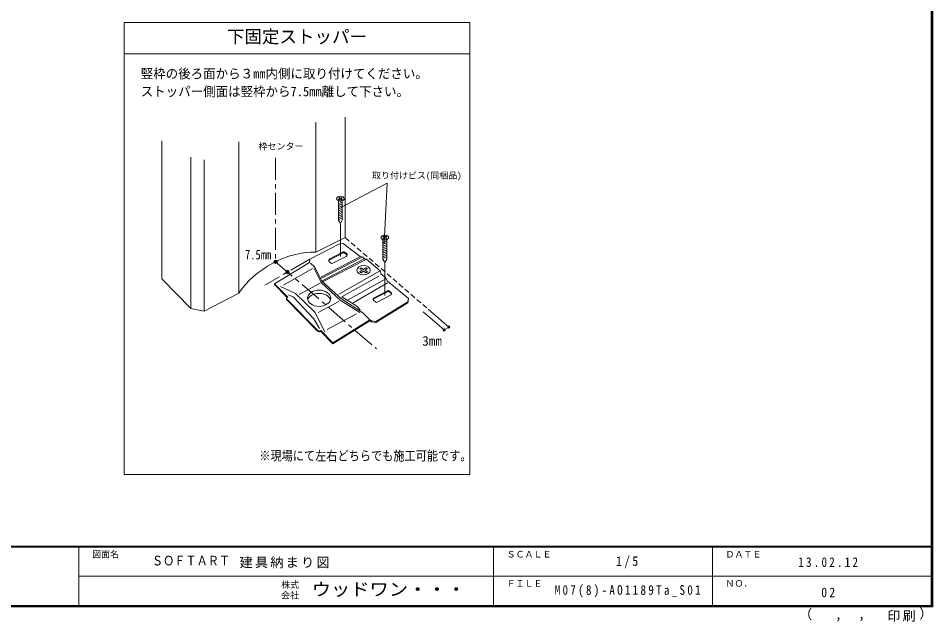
# Model space of a CAD drawing. Units: millimetres, scale not verified. Extents: x -973 to 977, y -718 to 696.
# Drawn here: x -68 to 977, y -718 to -28 of the extents above; entities that cross this region are included whole.
import ezdxf
from ezdxf.enums import TextEntityAlignment as Align

# ---------------------------------------------------------------- set-up
doc = ezdxf.new("R2010")
doc.units = ezdxf.units.MM
doc.header["$LTSCALE"] = 5
doc.header["$PDMODE"] = 32
doc.header["$PDSIZE"] = 2.5
doc.linetypes.add('CHAIN1', pattern=[8, 5, -1, 1, -1])
doc.linetypes.add('DASHED1', pattern=[1.8, 1.2, -0.6])
doc.layers.add('0-C_ハッチ', color=7, linetype='Continuous', lineweight=9)
doc.layers.add('F-1_枠', color=6, linetype='Continuous', lineweight=9)
doc.layers.add('F-0_補助線', color=7, linetype='Continuous')
doc.layers.add('F-A_文字', color=7, linetype='Continuous')
doc.styles.add('HGP明朝B', font='')
doc.styles.add('ＭＳ ゴシック', font='')
doc.styles.get('HGP明朝B').set_extended_font_data('HGP明朝B')
doc.styles.get('ＭＳ ゴシック').set_extended_font_data('MS Gothic')

msp = doc.modelspace()

# ---------------------------------------------------------------- hatches: boundary and pattern name
at = {"layer": '0-C_ハッチ'}
for points in [[(228.282, -306.616, 1), (224.282, -306.616, 1)], [(241.877, -318.352, 1), (237.877, -318.352, 1)]]:
    msp.add_hatch(color=256, dxfattribs=at).paths.add_polyline_path(points)

# ---------------------------------------------------------------- linework, layer by layer
at = {"layer": '0-C_ハッチ', "color": 3}
for p, q in [((53.275, -549.667), (53.275, -33.15)), ((53.275, -33.15), (448.075, -33.15)), ((448.075, -549.667), (448.075, -33.15)), ((448.075, -69.15), (53.275, -69.15)), ((448.075, -549.667), (53.275, -549.667))]:
    msp.add_line(p, q, dxfattribs=at)
at = {"layer": '0-C_ハッチ', "color": 2}
for p, q in [((305.795, -279.065), (305.795, -141.482)), ((272.219, -147.102), (272.219, -295.536)), ((96.245, -168.469), (96.245, -326.109)), ((184.14, -169.632), (184.14, -342.512)), ((129.422, -187.094), (129.422, -359.974)), ((144.559, -190.005), (144.559, -362.885)), ((305.795, -279.065), (272.219, -295.536)), ((184.14, -342.512), (144.559, -362.885))]:
    msp.add_line(p, q, dxfattribs=at)
at = {"layer": '0-C_ハッチ', "color": 4, "linetype": 'CHAIN1'}
for p, q in [((226.282, -187.866), (226.282, -306.616)), ((265.288, -303.68), (214.079, -333.246)), ((226.282, -306.616), (341.609, -406.169))]:
    msp.add_line(p, q, dxfattribs=at)
at = {"layer": '0-C_ハッチ', "color": 4}
for p, q in [((300.807, -244.494), (353.438, -216.661)), ((350.219, -285.543), (353.438, -216.661)), ((226.282, -306.616), (239.877, -318.352)), ((418.647, -384.521), (394.811, -363.945)), ((424.096, -381.185), (400.509, -360.825)), ((418.647, -384.521), (424.096, -381.185))]:
    msp.add_line(p, q, dxfattribs=at)
at = {"layer": '0-C_ハッチ'}
for p, q in [((298.849, -233.063), (298.066, -233.566)), ((298.066, -233.566), (299.457, -234.46)), ((299.457, -234.46), (298.066, -235.354)), ((298.066, -235.354), (298.849, -235.857)), ((298.071, -236.95), (298.071, -259.298)), ((302.408, -238.365), (298.071, -240.444)), ((298.849, -233.063), (300.24, -233.957)), ((300.24, -234.963), (298.849, -235.857)), ((301.631, -233.063), (300.24, -233.957)), ((300.24, -234.963), (301.631, -235.857)), ((302.413, -233.566), (301.022, -234.46)), ((301.022, -234.46), (302.413, -235.354)), ((301.631, -233.063), (302.413, -233.566)), ((302.413, -235.354), (301.631, -235.857)), ((302.408, -236.988), (302.408, -259.298)), ((302.408, -240.393), (298.071, -242.471)), ((302.408, -242.42), (298.071, -244.498)), ((302.408, -244.447), (298.071, -246.526)), ((302.408, -246.474), (298.071, -248.553)), ((302.408, -248.502), (298.071, -250.58)), ((302.408, -250.529), (298.071, -252.607)), ((302.408, -252.556), (298.071, -254.635)), ((302.408, -254.583), (298.071, -256.662)), ((302.408, -256.611), (298.071, -258.689)), ((298.071, -259.298), (300.24, -263.054)), ((302.408, -259.298), (300.24, -263.054)), ((300.24, -300.616), (300.24, -263.829)), ((349.561, -277.44), (348.778, -277.943)), ((348.778, -277.943), (350.169, -278.838)), ((350.169, -278.838), (348.778, -279.732)), ((348.778, -279.732), (349.561, -280.235)), ((348.784, -281.328), (348.784, -303.676)), ((349.561, -277.44), (350.952, -278.335)), ((350.952, -279.341), (349.561, -280.235)), ((352.343, -277.44), (350.952, -278.335)), ((350.952, -279.341), (352.343, -280.235)), ((353.126, -277.943), (351.735, -278.838)), ((351.735, -278.838), (353.126, -279.732)), ((352.343, -277.44), (353.126, -277.943)), ((353.126, -279.732), (352.343, -280.235)), ((353.121, -281.366), (353.121, -303.676)), ((298.605, -286.606), (265.288, -303.68)), ((353.121, -282.743), (348.784, -284.821)), ((353.121, -284.77), (348.784, -286.849)), ((353.121, -286.798), (348.784, -288.876)), ((353.121, -288.825), (348.784, -290.903)), ((353.121, -290.852), (348.784, -292.93)), ((325.007, -301.301), (277.76, -325.847)), ((322.423, -300.902), (277.828, -324.07)), ((303.236, -295.46), (288.029, -303.341)), ((303.236, -296.46), (288.029, -304.341)), ((306.89, -300.525), (291.683, -308.406)), ((303.236, -295.46), (303.236, -296.46)), ((303.647, -295.301), (303.647, -296.301)), ((303.889, -295.253), (303.889, -296.253)), ((304.156, -295.236), (304.156, -296.236)), ((304.448, -295.257), (304.448, -296.257)), ((304.719, -295.316), (304.719, -296.316)), ((305.437, -295.7), (307.251, -297.213)), ((305.437, -295.7), (305.437, -296.7)), ((305.437, -296.7), (307.251, -298.213)), ((353.121, -292.879), (348.784, -294.958)), ((353.121, -294.907), (348.784, -296.985)), ((353.121, -296.934), (348.784, -299.012)), ((353.121, -298.961), (348.784, -301.04)), ((353.121, -300.988), (348.784, -303.067)), ((327.326, -303.338), (279.229, -328.325)), ((329.549, -303.89), (280.63, -329.304)), ((287.12, -304.306), (287.12, -305.306)), ((287.321, -303.955), (287.321, -304.955)), ((289.481, -308.166), (287.668, -306.652)), ((288.029, -303.341), (288.029, -304.341)), ((348.784, -303.676), (350.952, -307.432)), ((353.121, -303.676), (350.952, -307.432)), ((350.952, -344.994), (350.952, -308.207)), ((268.375, -314.483), (235.253, -333.374)), ((298.549, -343.566), (344.832, -317.462)), ((344.21, -322.925), (301.898, -346.789)), ((323.854, -313.552), (322.289, -314.558)), ((322.289, -314.558), (325.071, -316.347)), ((325.071, -316.347), (322.289, -318.135)), ((322.289, -318.135), (323.854, -319.141)), ((323.854, -313.552), (326.636, -315.34)), ((326.636, -317.353), (323.854, -319.141)), ((329.418, -313.552), (326.636, -315.34)), ((326.636, -317.353), (329.418, -319.141)), ((330.984, -314.558), (328.202, -316.347)), ((328.202, -316.347), (330.984, -318.135)), ((329.418, -313.552), (330.984, -314.558)), ((330.984, -318.135), (329.418, -319.141)), ((224.999, -332.736), (239.462, -347.428)), ((276.985, -331.196), (253.138, -344.022)), ((351.972, -325.979), (308.28, -350.486)), ((354.169, -330.671), (314.61, -353.404)), ((353.948, -339.838), (338.741, -347.719)), ((353.948, -340.838), (338.741, -348.719)), ((353.948, -339.838), (353.948, -340.838)), ((354.36, -339.679), (354.36, -340.679)), ((354.602, -339.631), (354.602, -340.631)), ((354.868, -339.613), (354.868, -340.613)), ((355.16, -339.635), (355.16, -340.635)), ((355.431, -339.694), (355.431, -340.694)), ((356.15, -340.078), (357.963, -341.591)), ((356.15, -340.078), (356.15, -341.078)), ((356.15, -341.078), (357.963, -342.591)), ((238.605, -348.514), (238.605, -349.514)), ((238.722, -348.983), (238.722, -349.983)), ((238.881, -349.204), (238.881, -350.204)), ((238.892, -349.215), (273.999, -384.877)), ((238.892, -350.215), (273.999, -385.877)), ((239.081, -347.662), (240.075, -347.051)), ((239.134, -349.461), (239.134, -350.461)), ((298.547, -351.918), (274.7, -364.747)), ((337.833, -348.684), (337.833, -349.684)), ((338.033, -348.333), (338.033, -349.333)), ((340.194, -352.543), (338.38, -351.03)), ((338.741, -347.719), (338.741, -348.719)), ((357.602, -344.902), (342.395, -352.783)), ((282.444, -387.213), (271.349, -364.555)), ((318.457, -366.137), (285.102, -384.081)), ((333.826, -374.136), (291.431, -400.217)), ((333.826, -373.136), (291.432, -399.219)), ((333.826, -373.136), (333.826, -374.136)), ((273.999, -384.877), (273.999, -385.877)), ((274.533, -385.307), (274.533, -386.307)), ((275.061, -385.572), (275.061, -386.572)), ((275.675, -385.736), (275.675, -386.736)), ((276.37, -385.763), (276.37, -386.763)), ((277.003, -385.644), (277.003, -386.644)), ((277.738, -385.309), (291.432, -399.219)), ((277.738, -385.309), (277.738, -386.309)), ((277.738, -386.309), (291.431, -400.217)), ((291.432, -399.219), (291.432, -400.217))]:
    msp.add_line(p, q, dxfattribs=at)
at = {"layer": '0-C_ハッチ', "linetype": 'DASHED1'}
msp.add_line((305.795, -279.065), (400.509, -360.825), dxfattribs=at)
at = {"layer": '0-C_ハッチ'}
for points in [[(298.605, -286.606), (299.425, -286.185), (303.303, -285.674), (322.814, -300.699), (325.914, -301.453), (327.671, -303.158), (329.852, -303.603), (345.482, -317.096), (346.623, -320.71), (351.848, -324.571), (354.169, -328.627), (377.847, -348.476), (377.32, -352.564), (340.761, -374.945), (335.875, -374.221), (333.826, -373.136)], [(265.288, -303.68), (264.926, -307.608), (224.999, -331.736)], [(266.231, -308.378), (270.499, -312.259), (279.108, -328.973), (301.567, -349.148), (325.785, -364.909), (333.826, -373.136)], [(322.548, -364.62), (299.908, -350.579), (278.16, -330.392), (269.897, -313.525)], [(224.999, -332.736), (224.999, -331.736), (240.075, -347.051)], [(231.819, -334.826), (248.942, -342.967), (271.349, -364.555)], [(276.22, -382.983), (270.006, -371.793), (246.658, -347.254), (240.901, -344.505)], [(301.898, -346.789), (319.067, -357.434), (322.824, -361.633)], [(340.761, -375.945), (377.32, -353.564), (377.32, -352.564)], [(377.847, -348.476), (377.847, -349.476), (377.32, -353.564)], [(335.875, -374.221), (335.875, -375.221), (333.826, -374.136)], [(340.761, -374.945), (340.761, -375.945), (335.875, -375.221)]]:
    msp.add_lwpolyline(points, dxfattribs=at)
at = {"layer": '0-C_ハッチ', "color": 2}
msp.add_lwpolyline([(144.559, -362.885), (129.422, -359.974), (96.245, -326.109)], dxfattribs=at)
at = {"layer": '0-C_ハッチ'}
for centre in [(226.282, -306.616), (239.877, -318.352)]:
    msp.add_circle(centre, 2, dxfattribs=at)
for centre, radius, start, end in [((304.156, -297.236), 2, 50.15987, 117.39493), ((304.156, -298.236), 2, 50.15987, 117.39493), ((305.97, -298.749), 2, 297.39493, 50.15987), ((305.97, -299.749), 2, 20.7554, 50.15987), ((288.949, -305.117), 2, 117.39493, 230.15987), ((288.949, -306.117), 2, 117.39493, 165.52249), ((290.763, -306.63), 2, 230.15987, 297.39493), ((354.868, -341.613), 2, 50.15987, 117.39493), ((354.868, -342.613), 2, 50.15987, 117.39493), ((356.682, -343.127), 2, 297.39493, 50.15987), ((356.682, -344.127), 2, 20.7554, 50.15987), ((239.605, -348.514), 1, 121.6015, 224.55109), ((239.605, -349.514), 1, 180, 224.55109), ((339.661, -349.494), 2, 117.39493, 230.15987), ((339.661, -350.494), 2, 117.39493, 165.52249), ((341.475, -351.008), 2, 230.15987, 297.39493), ((276.137, -382.772), 3, 224.55109, 302.26296), ((276.137, -383.772), 3, 224.55109, 302.26296)]:
    msp.add_arc(centre, radius, start, end, dxfattribs=at)
for centre, major_axis, ratio in [((300.24, -234.46), (4.359, 0), 0.6), ((350.952, -278.838), (4.359, 0), 0.6), ((326.636, -316.347), (7.619, 0), 0.7), ((275.877, -348.299), (13.283, 0), 0.7)]:
    msp.add_ellipse(centre, major_axis=major_axis, ratio=ratio, dxfattribs=at)
for centre, major_axis, ratio, start_param, end_param in [((300.294, -234.701), (4.359, 0), 0.6, 3.23059587, 6.46506045), ((351.007, -279.078), (4.359, 0), 0.6, 3.23059587, 6.46506045), ((275.928, -352.019), (13.283, 0), 0.7, 0.21111866, 2.94978653)]:
    msp.add_ellipse(centre, major_axis=major_axis, ratio=ratio, start_param=start_param, end_param=end_param, dxfattribs=at)
at = {"layer": '0-C_ハッチ', "color": 2}
msp.add_ellipse((242.128, -347.615), major_axis=(63.518, 35.552), ratio=0.6, start_param=0.78104451, end_param=2.292833, dxfattribs=at)
at = {"layer": '0-C_ハッチ', "color": 4}
for p in [(418.647, -384.521), (424.096, -381.185)]:
    msp.add_point(p, dxfattribs=at)
at = {"layer": 'F-1_枠'}
for p, q in [((974.986, 695.833), (974.986, -700.833)), ((975.82, 695.833), (975.82, -700.833)), ((976.653, 695.833), (976.653, -700.833)), ((976.653, -631.667), (-973.347, -631.667)), ((976.653, -632.5), (-973.347, -632.5)), ((1.653, -632.5), (1.653, -699.167)), ((474.986, -632.5), (474.986, -699.167)), ((724.986, -632.5), (724.986, -699.167)), ((1.653, -665.833), (974.986, -665.834)), ((976.653, -699.167), (-973.347, -699.167)), ((976.653, -700), (-973.347, -700)), ((976.653, -700.833), (-973.347, -700.833))]:
    msp.add_line(p, q, dxfattribs=at)

# ---------------------------------------------------------------- texts
at = {"layer": '0-C_ハッチ', "style": 'ＭＳ ゴシック'}
for s, height, p in [('下固定ストッパー', 14.66, (170.675, -61.15)), ('枠センター', 7.331, (206.711, -180.582)), ('取り付けビス(同梱品)', 7.331, (336.27, -213.936)), ('3㎜', 11, (393.667, -405.813))]:
    msp.add_text(s, height=height, dxfattribs=at).set_placement(p, align=Align.BOTTOM_LEFT)
for s, width, p in [('竪枠の後ろ面から３㎜内側に取り付けてください。', 0.95, (72.184, -100.478)), ('ストッパー側面は竪枠から7.5㎜離して下さい。', 0.95, (72.184, -120.878)), ('7.5㎜', 0.8, (191.243, -307.27)), ('※現場にて左右どちらでも施工可能です。', 0.85, (207.609, -536.989))]:
    msp.add_text(s, height=11, dxfattribs=dict(at, width=width)).set_placement(p, align=Align.BOTTOM_LEFT)
at = {"layer": 'F-0_補助線', "style": 'HGP明朝B', "width": 0.85}
msp.add_text('ＳＯＦＴＡＲＴ', height=11, dxfattribs=at).set_placement((84.986, -656.798), align=Align.BOTTOM_LEFT)
at = {"layer": 'F-0_補助線', "insert": (185.035, -656.798), "char_height": 11, "attachment_point": 7, "style": 'ＭＳ ゴシック'}
msp.add_mtext('\\T1.17;建具納まり図', dxfattribs=at)
at = {"layer": 'F-A_文字', "style": 'ＭＳ ゴシック'}
for s, height, p in [('図面名', 7.331, (16.653, -646.667)), ('ＳＣＡＬＥ', 7.331, (489.986, -646.667)), ('ＤＡＴＥ', 7.331, (739.986, -646.667)), ('株式', 7.331, (232.486, -681.5)), ('ＦＩＬＥ', 7.331, (489.986, -680)), ('ＮＯ．', 7.331, (739.986, -680.001)), ('会社', 7.331, (232.486, -693.5)), ('（', 11, (823.992, -718.052)), ('）', 11, (961.387, -717.355)), (',', 11, (865.199, -718.052)), (',', 11, (891.686, -717.588))]:
    msp.add_text(s, height=height, dxfattribs=at).set_placement(p, align=Align.BOTTOM_LEFT)
at = {"layer": 'F-A_文字', "style": 'ＭＳ ゴシック', "width": 1.1}
msp.add_text('ウッドワン・・・', height=14.66, dxfattribs=at).set_placement((267.486, -692.5), align=Align.BOTTOM_LEFT)
at = {"layer": 'F-A_文字', "char_height": 11, "attachment_point": 7, "style": 'ＭＳ ゴシック'}
for s, insert in [('\\T1.38;\\W0.9;1/5', (614.986, -656.667)), ('\\T1.39;\\W0.85;13.02.12', (823.111, -655.417)), ('\\T1.4;\\W0.85;M07(8)-AO1189Ta_S01', (544.986, -690.001)), ('\\T1.36;\\W0.9;02', (849.361, -690.001)), ('\\T1.17;印刷', (924.678, -717.82))]:
    msp.add_mtext(s, dxfattribs=dict(at, insert=insert))

doc.saveas('drawing.dxf')
